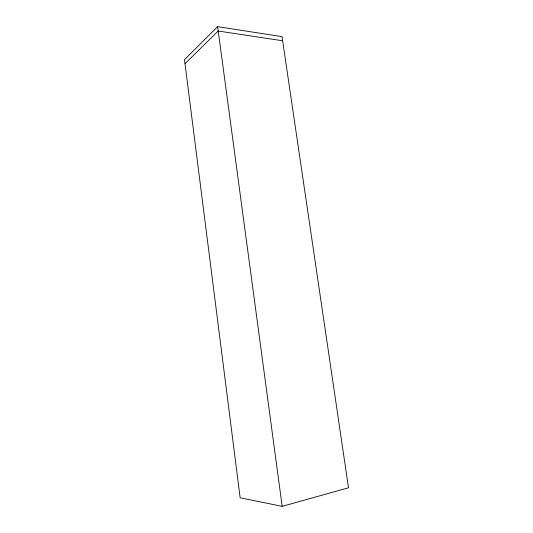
<?xml version="1.0" encoding="UTF-8"?>
<svg xmlns="http://www.w3.org/2000/svg" width="533" height="533" viewBox="0 0 533 533"><rect width="100%" height="100%" fill="white"/><g stroke="black" fill="none" stroke-linecap="round" stroke-linejoin="round"><path stroke-width="0.8" d="M217.624 26.65L184.498 59.683L240.143 497.789L282.177 506.35L348.502 487.795L282.03 36.63L217.624 26.65L282.177 506.35M185.011 63.713L218.21 31.027L282.643 40.768"/></g></svg>
